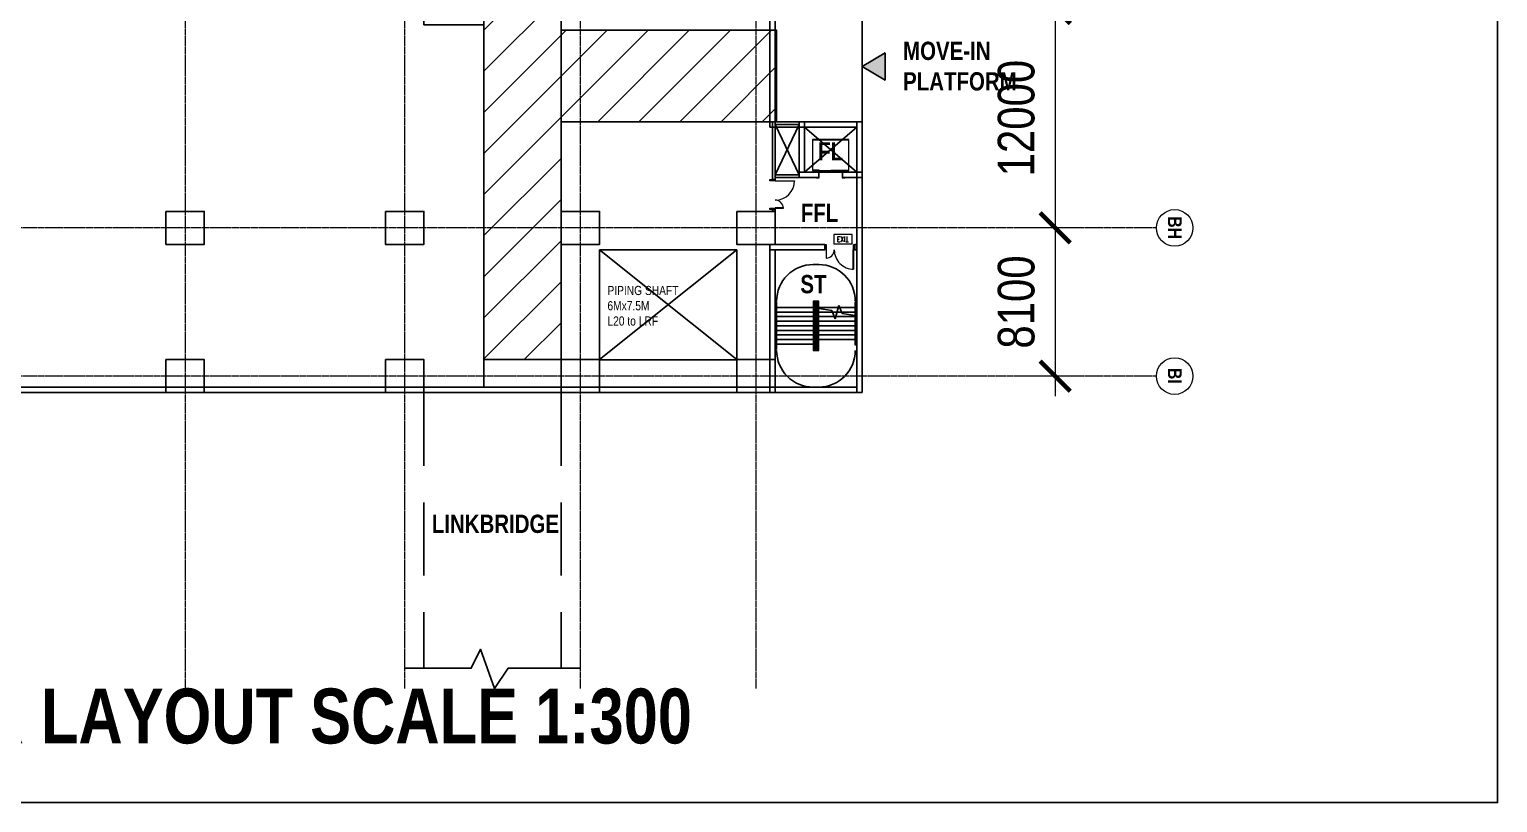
# Model space of a CAD drawing. Extents: x -15449 to 568150, y -1239737 to 53667.
# Drawn here: x 487903 to 568150, y -175944 to -133685 of the extents above; entities that cross this region are included whole.
import ezdxf

# ---------------------------------------------------------------- set-up
doc = ezdxf.new("R2010")
doc.units = 0
doc.header["$LTSCALE"] = 8
doc.linetypes.add('IDA - Grid Line', pattern=[3500, 2000, -500, 500, -500])
doc.linetypes.add('IDA - Hidden 2-1', pattern=[750, 500, -250])
doc.layers.get('0').update_dxf_attribs({"color": 1, "linetype": 'CONTINUOUS'})
doc.layers.get('Defpoints').update_dxf_attribs({"linetype": 'CONTINUOUS'})
for name, color, linetype in [('00-MEP Layout', 7, 'CONTINUOUS'), ('000_CTCI_CSA', 7, 'CONTINUOUS'), ('A-RC WALL', 7, 'CONTINUOUS')]:
    doc.layers.add(name, color=color, linetype=linetype)
for name, color, linetype, lineweight, true_color in [('A-_--------_-D0-2', 4, 'CONTINUOUS', 18, 0x00ffff), ('A-_RALG----_E1-1', 4, 'CONTINUOUS', 9, 0x00ffff), ('A-_RALG----_E3-1', 4, 'CONTINUOUS', 9, 0x00ffff)]:
    doc.layers.add(name, color=color, linetype=linetype, lineweight=lineweight, true_color=true_color)
for name, color, linetype, lineweight in [('A-_ANOTGRID_E', 7, 'CONTINUOUS', 9), ('A-_DOOR----_E', 7, 'CONTINUOUS', 9), ('A-ANOT----_D', 7, 'CONTINUOUS', 9)]:
    doc.layers.add(name, color=color, linetype=linetype, lineweight=lineweight)
doc.styles.add('Arial Narrow', font='ARIALN.TTF', dxfattribs={"height": 0.2})
doc.styles.add('Arial Narrow_B', font='ARIALNB.TTF', dxfattribs={"height": 750})
doc.styles.add('Site Area', font='arial.ttf', dxfattribs={"width": 0.8})
doc.styles.get("Standard").update_dxf_attribs({"font": 'arial.ttf', "width": 0.8})
doc.dimstyles.new('probe phase 2', dxfattribs={"dimscale": 1100, "dimtxt": 2000, "dimasz": 1.5, "dimexe": 1, "dimexo": 1, "dimgap": 1, "dimtad": 1, "dimdec": 0, "dimzin": 3, "dimdsep": 46, "dimtxsty": 'Arial Narrow', "dimblk": 'X-F10A-LAY-S0-00-ASITE-002$0$_ArchTick', "dimcen": 0, "dimdle": 1, "dimclrd": 256, "dimclre": 256, "dimclrt": 256, "dimadec": 0, "dimazin": 0, "dimtfac": 0.5, "dimtdec": 0, "dimtix": 1, "dimtmove": 2, "dimatfit": 3, "dimfxl": 1, "dimtolj": 1, "dimtzin": 15, "dimlwd": -1, "dimlwe": -1, "dimarcsym": 0})

# ---------------------------------------------------------------- blocks, each defined once
blk = doc.blocks.new('Grid - 4 mm Dia-18759-PH2 LEVEL 3 PROBE')
at = {"layer": 'A-_ANOTGRID_E'}
blk.add_circle((0, 0), 4, dxfattribs=at)
blk = doc.blocks.new('X-F10A-LAY-S0-00-ASITE-002$0$_ArchTick')
at = {"color": 0, "linetype": 'ByBlock', "const_width": 0.15}
blk.add_lwpolyline([(-0.5, -0.5), (0.5, 0.5)], dxfattribs=at)
blk = doc.blocks.new('*D392')
at = {"layer": 'A-ANOT----_D', "transparency": 16777216}
for p, q in [((24149, -82139), (24149, -96339)), ((24703, -83239), (23049, -83239)), ((24703, -95239), (23049, -95239))]:
    blk.add_line(p, q, dxfattribs=at)
at = {"layer": 'Defpoints', "color": 0, "transparency": 16777216}
for p in [(25803, -83239), (24149, -95239), (25803, -95239, 0)]:
    blk.add_point(p, dxfattribs=at)
at = {"layer": 'A-ANOT----_D', "transparency": 16777216, "xscale": 1650, "yscale": 1650, "zscale": 1650}
for p, rotation in [((24149, -83239), 90), ((24149, -95239), 270)]:
    blk.add_blockref('X-F10A-LAY-S0-00-ASITE-002$0$_ArchTick', p, dxfattribs=dict(at, rotation=rotation))
at = {"layer": 'A-ANOT----_D', "transparency": 16777216, "insert": (22028, -89239), "char_height": 2000, "width": 8231.19, "attachment_point": 5, "rotation": 90, "style": 'Arial Narrow'}
blk.add_mtext('\\A1;12000', dxfattribs=at)
blk = doc.blocks.new('*D393')
at = {"layer": 'A-ANOT----_D', "transparency": 16777216}
for p, q in [((24149, -94139), (24149, -104439)), ((24703, -95239), (23049, -95239)), ((24703, -103339), (23049, -103339))]:
    blk.add_line(p, q, dxfattribs=at)
at = {"layer": 'Defpoints', "color": 0, "transparency": 16777216}
for p in [(25803, -95239), (24149, -103339), (25803, -103339, 0)]:
    blk.add_point(p, dxfattribs=at)
at = {"layer": 'A-ANOT----_D', "transparency": 16777216, "xscale": 1650, "yscale": 1650, "zscale": 1650}
for p, rotation in [((24149, -95239), 90), ((24149, -103339), 270)]:
    blk.add_blockref('X-F10A-LAY-S0-00-ASITE-002$0$_ArchTick', p, dxfattribs=dict(at, rotation=rotation))
at = {"layer": 'A-ANOT----_D', "transparency": 16777216, "insert": (22028, -99289), "char_height": 2000, "width": 8231.19, "attachment_point": 5, "rotation": 90, "style": 'Arial Narrow'}
blk.add_mtext('\\A1;8100', dxfattribs=at)
blk = doc.blocks.new('column grid')
at = {"color": 252, "elevation": 0}
for points in [[(-24454.4, -94338.8), (-22354.4, -94338.8), (-22354.4, -96138.8), (-24454.4, -96138.8)], [(-12454.4, -94338.8), (-10354.4, -94338.8), (-10354.4, -96138.8), (-12454.4, -96138.8)], [(-2854.4, -94338.8), (-754.4, -94338.8), (-754.4, -96138.8), (-2854.4, -96138.8)], [(6745.6, -94338.8), (8845.6, -94338.8), (8845.6, -96138.8), (6745.6, -96138.8)], [(-24454.4, -102438.8), (-22354.4, -102438.8), (-22354.4, -104238.8), (-24454.4, -104238.8)], [(-12454.4, -102438.8), (-10354.4, -102438.8), (-10354.4, -104238.8), (-12454.4, -104238.8)], [(-2854.4, -102438.8), (-754.4, -102438.8), (-754.4, -104238.8), (-2854.4, -104238.8)], [(6745.6, -102438.8), (8845.6, -102438.8), (8845.6, -104238.8), (6745.6, -104238.8)]]:
    blk.add_lwpolyline(points, close=True, dxfattribs=at)
at = {"layer": 'A-_ANOTGRID_E', "color": 8, "linetype": 'IDA - Grid Line', "ltscale": 0.005, "true_color": 0x808080}
for p, q in [((-23404.4, 9427, 0), (-23404.4, -120414.2, 0)), ((-11404.4, 9427, 0), (-11404.4, -120414.2, 0)), ((-1804.4, 9427, 0), (-1804.4, -120414.2, 0)), ((7795.6, 9427, 0), (7795.6, -120414.2, 0)), ((29680.4, -95238.8, 0), (-104784.6, -95238.8, 0)), ((29680.4, -103338.8, 0), (-104784.6, -103338.8, 0))]:
    blk.add_line(p, q, dxfattribs=at)
at = {"layer": 'Defpoints', "color": 2, "elevation": 0}
blk.add_lwpolyline([(-127418.5, 34485), (48331.5, 34485), (48331.5, -126648), (-127418.5, -126648)], close=True, dxfattribs=at)
at = {"layer": 'A-_ANOTGRID_E', "xscale": 250.0000000000003, "yscale": 250.0000000000003, "zscale": 250.0000000000003, "rotation": 90}
for p in [(30680.4, -95238.8, 0), (30680.4, -103338.8, 0)]:
    blk.add_blockref('Grid - 4 mm Dia-18759-PH2 LEVEL 3 PROBE', p, dxfattribs=at)
at = {"layer": 'A-_ANOTGRID_E', "char_height": 750, "attachment_point": 1, "rotation": 270, "style": 'Arial Narrow_B'}
for s, insert, width in [('BH', (31064.6, -94602.8, 0), 1523.206), ('BI', (31064.6, -102892.8, 0), 1062.236)]:
    blk.add_mtext(s, dxfattribs=dict(at, insert=insert, width=width))
at = {"layer": 'A-ANOT----_D'}
for base, p1, p2, picture, middle in [((24148.9, -95238.8, 0), (25803.4, -83238.8, 0), (25803.4, -95238.8, 0), '*D392', (22027.7, -89238.8, 0)), ((24148.9, -103338.8, 0), (25803.4, -95238.8, 0), (25803.4, -103338.8, 0), '*D393', (22027.7, -99288.8, 0))]:
    dim = blk.add_linear_dim(base=base, p1=p1, p2=p2, angle=90, dimstyle='probe phase 2', dxfattribs=at)
    dim.commit()
    dim.dimension.update_dxf_attribs({"geometry": picture, "text_midpoint": middle})
blk = doc.blocks.new('CTCI_Building Footprint and Grid')
at = {"color": 8}
for p, q in [((1996497, -955472, 0), (1996347, -955472, 0)), ((1996347, -955472, 0), (1996347, -958622, 0)), ((1996497, -958622, 0), (1996497, -955472, 0)), ((1996497, -955472, 0), (1996497, -955622, 0)), ((1997807, -955472, 0), (1996497, -955472, 0)), ((1996497, -955622, 0), (1997807, -958372, 0)), ((1996497, -958372, 0), (1997807, -955622, 0)), ((1996497, -955622, 0), (1997807, -955622, 0)), ((1997807, -955472, 0), (1998107, -955472, 0)), ((1997807, -958222, 0), (1997807, -955472, 0)), ((1997807, -955622, 0), (1997807, -955472, 0)), ((2000957, -955472, 0), (1998107, -955472, 0)), ((1998107, -955472, 0), (1998107, -955772, 0)), ((1998107, -955472, 0), (1998107, -958222, 0)), ((2000957, -955772, 0), (2000957, -955472, 0)), ((2000957, -955472, 0), (2001257, -955472, 0)), ((2000957, -958222, 0), (2000957, -955472, 0)), ((2001257, -955472, 0), (2001257, -958222, 0)), ((1998107, -958222, 0), (2000957, -955772, 0)), ((1998107, -955772, 0), (2000957, -958222, 0)), ((1998107, -955772, 0), (2000957, -955772, 0)), ((1996347, -958622, 0), (1996497, -958622, 0)), ((1996497, -958372, 0), (1996497, -958522, 0)), ((1997807, -958372, 0), (1996497, -958372, 0)), ((1996497, -958522, 0), (1997807, -958522, 0)), ((1998882, -958222, 0), (1997807, -958222, 0)), ((1997807, -958222, 0), (1997807, -958522, 0)), ((1998107, -958222, 0), (1997807, -958222, 0)), ((1997807, -958522, 0), (1997807, -958372, 0)), ((1997807, -958522, 0), (1998882, -958522, 0)), ((1998882, -958522, 0), (1998882, -958222, 0)), ((2001257, -958222, 0), (2000182, -958222, 0)), ((2000182, -958222, 0), (2000182, -958522, 0)), ((2000182, -958522, 0), (2001257, -958522, 0)), ((2001257, -958222, 0), (2000957, -958222, 0)), ((2000957, -970272, 0), (2000957, -958522, 0)), ((2000957, -958522, 0), (2001257, -958522, 0)), ((2001257, -958522, 0), (2001257, -958222, 0)), ((2001257, -958522, 0), (2001257, -970272, 0)), ((1996497, -960272, 0), (1996347, -960272, 0)), ((1996347, -960272, 0), (1996347, -960372, 0)), ((1996347, -960372, 0), (1996497, -960372, 0)), ((1996497, -960372, 0), (1996497, -960272, 0)), ((1996197, -962472, 0), (1996197, -962172, 0)), ((1996197, -962172, 0), (1999207, -962172, 0)), ((1999207, -962472, 0), (1996197, -962472, 0)), ((1996197, -962472, 0), (1996197, -970272, 0)), ((1996497, -962472, 0), (1996197, -962472, 0)), ((1996497, -970272, 0), (1996497, -962472, 0)), ((1999207, -962172, 0), (1999207, -962472, 0)), ((2000957, -962172, 0), (2000857, -962172, 0)), ((2000857, -962172, 0), (2000857, -962472, 0)), ((2000857, -962472, 0), (2000957, -962472, 0)), ((2000957, -962472, 0), (2000957, -962172, 0)), ((1998577, -963272, 0), (1998877, -963272, 0)), ((1998877, -965272, 0), (1998577, -965272, 0)), ((1996497, -965622, 0), (1996537, -965622, 0)), ((1996497, -965872, 0), (1996537, -965872, 0)), ((1996497, -966122, 0), (1996537, -966122, 0)), ((1996577, -965622, 0), (1998577, -965622, 0)), ((1996577, -965872, 0), (1998577, -965872, 0)), ((1996577, -966122, 0), (1998577, -966122, 0)), ((2000877, -965622, 0), (1998877, -965622, 0)), ((1998877, -965671, 0), (1999587, -965794, 0)), ((2000877, -965872, 0), (1998877, -965872, 0)), ((2000877, -966122, 0), (1998877, -966122, 0)), ((1999587, -965794, 0), (1999780, -966234, 0)), ((1999810, -966122, 0), (1999730, -966122, 0)), ((1999780, -966234, 0), (1999974, -965510, 0)), ((2000132, -965872, 0), (1999877, -965872, 0)), ((2000023, -965622, 0), (1999944, -965622, 0)), ((1999974, -965510, 0), (2000166, -965949, 0)), ((2000166, -965949, 0), (2000877, -966051, 0)), ((2000957, -965622, 0), (2000917, -965622, 0)), ((2000957, -965872, 0), (2000917, -965872, 0)), ((2000917, -966062, 0), (2000957, -966073, 0)), ((2000957, -966122, 0), (2000917, -966122, 0)), ((1996497, -966372, 0), (1996537, -966372, 0)), ((1996497, -966622, 0), (1996537, -966622, 0)), ((1996497, -966872, 0), (1996537, -966872, 0)), ((1996577, -966372, 0), (1998577, -966372, 0)), ((1996577, -966622, 0), (1998577, -966622, 0)), ((1996577, -966872, 0), (1998577, -966872, 0)), ((2000877, -966372, 0), (1998877, -966372, 0)), ((2000877, -966622, 0), (1998877, -966622, 0)), ((2000877, -966872, 0), (1998877, -966872, 0)), ((2000957, -966372, 0), (2000917, -966372, 0)), ((2000957, -966622, 0), (2000917, -966622, 0)), ((2000957, -966872, 0), (2000917, -966872, 0)), ((1996497, -967122, 0), (1996537, -967122, 0)), ((1996497, -967372, 0), (1996537, -967372, 0)), ((1996497, -967622, 0), (1996537, -967622, 0)), ((1996577, -967122, 0), (1998577, -967122, 0)), ((1996577, -967372, 0), (1998577, -967372, 0)), ((1996577, -967622, 0), (1998577, -967622, 0)), ((2000877, -967122, 0), (1998877, -967122, 0)), ((2000877, -967372, 0), (1998877, -967372, 0)), ((2000957, -967122, 0), (2000917, -967122, 0)), ((2000957, -967372, 0), (2000917, -967372, 0)), ((1998577, -967972, 0), (1998877, -967972, 0)), ((1998877, -967972, 0), (1998577, -967972, 0)), ((2000957, -969972, 0), (1996497, -969972, 0)), ((1996497, -969972, 0), (1996497, -970272, 0)), ((1998577, -969972, 0), (1998877, -969972, 0)), ((2000957, -970272, 0), (2000957, -969972, 0)), ((1996197, -970272, 0), (1996497, -970272, 0)), ((1996497, -970272, 0), (2000957, -970272, 0)), ((2001257, -970272, 0), (2000957, -970272, 0))]:
    blk.add_line(p, q, dxfattribs=at)
for centre, start, end in [((1998577, -965272, 0), 90, 180), ((1998877, -965272, 0), 0, 90), ((1998577, -967972, 0), 180, 270), ((1998877, -967972, 0), 270, 0)]:
    blk.add_arc(centre, 2000, start, end, dxfattribs=at)
at = {"layer": '000_CTCI_CSA', "color": 8}
for p, q in [((1996497, -936373, 0), (1996497, -955472, 0)), ((1996197, -936673, 0), (1996197, -955772, 0)), ((1996497, -955472, 0), (2001257, -955472, 0)), ((2001257, -955472, 0), (2001257, -970272, 0)), ((1996197, -955772, 0), (2000957, -955772, 0)), ((2000957, -955772, 0), (2000957, -969972, 0)), ((2000957, -969972, 0), (1927496, -969972, 0)), ((2001257, -970272, 0), (1927196, -970272, 0))]:
    blk.add_line(p, q, dxfattribs=at)
at = {"layer": 'A-_--------_-D0-2', "color": 8}
for p, q in [((2000707, -961639), (1999707, -961639)), ((1999707, -961639), (1999707, -962139)), ((1999707, -962139), (2000707, -962139)), ((1999917, -961739), (2000047, -961739)), ((1999917, -962039), (1999917, -961739)), ((1999917, -961896), (1999997, -961896)), ((1999917, -962039), (2000047, -962039)), ((2000237, -962039), (2000097, -961739)), ((2000097, -962039), (2000237, -961739)), ((2000306, -962039), (2000306, -961739)), ((2000357, -962039), (2000496, -962039)), ((2000426, -962039), (2000426, -961739)), ((2000707, -962139), (2000707, -961639))]:
    blk.add_line(p, q, dxfattribs=at)
at = {"layer": 'A-_DOOR----_E', "color": 8}
for p, q in [((1998532, -956442, 0), (1998532, -958142, 0)), ((2000532, -956442, 0), (1998532, -956442, 0)), ((1998557, -956467, 0), (2000507, -956467, 0)), ((1998557, -958117, 0), (1998557, -956467, 0)), ((2000507, -956467, 0), (2000507, -958117, 0)), ((2000532, -958142, 0), (2000532, -956442, 0)), ((1998532, -958142, 0), (1998902, -958142, 0)), ((1998902, -958117, 0), (1998557, -958117, 0)), ((1998882, -958142, 0), (1999532, -958142, 0)), ((1998902, -958142, 0), (1998902, -958117, 0)), ((2000182, -958142, 0), (1999532, -958142, 0)), ((2000162, -958117, 0), (2000507, -958117, 0)), ((2000162, -958142, 0), (2000162, -958117, 0)), ((2000507, -958142, 0), (2000162, -958142, 0)), ((2000162, -958142, 0), (2000532, -958142, 0)), ((1996197, -958622, 0), (1996497, -958622, 0)), ((1996197, -958692, 0), (1996197, -958622, 0)), ((1996497, -958692, 0), (1996197, -958692, 0)), ((1996497, -958622, 0), (1996497, -958692, 0)), ((1996497, -958724, 0), (1996497, -958692, 0)), ((1996497, -958692, 0), (1997557, -958692, 0)), ((1997557, -958724, 0), (1996497, -958724, 0)), ((1997557, -958692, 0), (1997557, -958724, 0)), ((1998752, -958522, 0), (1998752, -958537, 0)), ((1998752, -958537, 0), (1998752, -958522, 0)), ((1998757, -958542, 0), (1998897, -958542, 0)), ((2000262, -958207, 0), (1998802, -958207, 0)), ((1998802, -958207, 0), (1998802, -958217, 0)), ((1998902, -958217, 0), (1998802, -958217, 0)), ((1998802, -958217, 0), (1998802, -958222, 0)), ((1999532, -958167, 0), (1998882, -958167, 0)), ((1998882, -958182, 0), (1999530, -958182, 0)), ((1999530, -958207, 0), (1998882, -958207, 0)), ((1998901, -958222, 0), (2000162, -958222, 0)), ((1998902, -958537, 0), (1998902, -958217, 0)), ((1999532, -958167, 0), (2000182, -958167, 0)), ((1999534, -958182, 0), (2000182, -958182, 0)), ((2000182, -958207, 0), (1999534, -958207, 0)), ((2000262, -958217, 0), (2000162, -958217, 0)), ((2000162, -958217, 0), (2000162, -958537, 0)), ((2000167, -958542, 0), (2000307, -958542, 0)), ((2000262, -958217, 0), (2000262, -958207, 0)), ((2000262, -958222, 0), (2000262, -958217, 0)), ((2000312, -958537, 0), (2000312, -958522, 0)), ((2000312, -958522, 0), (2000312, -958537, 0)), ((1996197, -960202, 0), (1996497, -960202, 0)), ((1996197, -960272, 0), (1996197, -960202, 0)), ((1996497, -960272, 0), (1996197, -960272, 0)), ((1996947, -960170, 0), (1996497, -960170, 0)), ((1996497, -960170, 0), (1996497, -960202, 0)), ((1996497, -960202, 0), (1996947, -960202, 0)), ((1996497, -960202, 0), (1996497, -960272, 0)), ((1996947, -960202, 0), (1996947, -960170, 0)), ((1999207, -962172, 0), (1999277, -962172, 0)), ((1999207, -962472, 0), (1999207, -962172, 0)), ((1999277, -962472, 0), (1999207, -962472, 0)), ((1999277, -962172, 0), (1999277, -962472, 0)), ((1999277, -962472, 0), (1999277, -962922, 0)), ((1999309, -962472, 0), (1999277, -962472, 0)), ((1999277, -962922, 0), (1999309, -962922, 0)), ((1999309, -962922, 0), (1999309, -962472, 0)), ((2000755, -962472, 0), (2000787, -962472, 0)), ((2000755, -963532, 0), (2000755, -962472, 0)), ((2000787, -962172, 0), (2000857, -962172, 0)), ((2000787, -962472, 0), (2000787, -962172, 0)), ((2000787, -962472, 0), (2000787, -963532, 0)), ((2000857, -962472, 0), (2000787, -962472, 0)), ((2000857, -962172, 0), (2000857, -962472, 0)), ((2000787, -963532, 0), (2000755, -963532, 0))]:
    blk.add_line(p, q, dxfattribs=at)
for centre, radius, start, end in [((1996497, -958692, 0), 1060, 270.00004, 0.00004), ((1996497, -958692, 0), 1060, 270.00004, 0.00004), ((1998757, -958537, 0), 5, 180, 270), ((1998757, -958537, 0), 5, 180, 255), ((1998897, -958537, 0), 5, 270, 0), ((2000167, -958537, 0), 5, 180, 270), ((2000307, -958537, 0), 5, 270, 0), ((2000307, -958537, 0), 5, 285, 0), ((1996497, -960202, 0), 450, 0.00004, 90.00004), ((1996497, -960202, 0), 450, 0.00004, 90.00004), ((1999277, -962472, 0), 450, 270.00004, 0.00004), ((1999277, -962472, 0), 450, 270.00004, 0.00004), ((2000787, -962472, 0), 1060, 180.00004, 270.00004), ((2000787, -962472, 0), 1060, 180.00004, 270.00004)]:
    blk.add_arc(centre, radius, start, end, dxfattribs=at)
at = {"layer": 'A-_RALG----_E1-1', "color": 8}
for p, q in [((1996537, -965321, 0), (1996577, -965321, 0)), ((1996537, -965321, 0), (1996537, -965371, 0)), ((1996577, -965321, 0), (1996577, -965371, 0)), ((2000917, -965322, 0), (2000877, -965322, 0)), ((2000877, -965622, 0), (2000877, -965322, 0)), ((2000917, -965622, 0), (2000917, -965322, 0)), ((1996537, -965371, 0), (1996537, -967621, 0)), ((1996577, -965371, 0), (1996577, -967621, 0)), ((2000877, -966051, 0), (2000877, -965622, 0)), ((2000877, -966051, 0), (2000917, -966062, 0)), ((2000877, -967622, 0), (2000877, -966051, 0)), ((2000917, -966062, 0), (2000917, -965622, 0)), ((2000917, -967622, 0), (2000917, -966062, 0)), ((1996537, -967621, 0), (1996537, -967921, 0)), ((1996577, -967621, 0), (1996577, -967921, 0)), ((2000877, -967672, 0), (2000877, -967622, 0)), ((2000917, -967672, 0), (2000877, -967672, 0)), ((2000917, -967672, 0), (2000917, -967622, 0)), ((1996537, -967921, 0), (1996577, -967921, 0))]:
    blk.add_line(p, q, dxfattribs=at)
at = {"layer": 'A-_RALG----_E3-1', "color": 8}
for p, q in [((1998577, -965272, 0), (1998577, -965372, 0)), ((1998877, -965272, 0), (1998577, -965272, 0)), ((1998602, -965297, 0), (1998602, -965372, 0)), ((1998852, -965297, 0), (1998602, -965297, 0)), ((1998652, -965347, 0), (1998652, -965372, 0)), ((1998802, -965347, 0), (1998652, -965347, 0)), ((1998677, -965347, 0), (1998677, -965372, 0)), ((1998777, -965622, 0), (1998777, -965347, 0)), ((1998802, -965622, 0), (1998802, -965347, 0)), ((1998852, -965622, 0), (1998852, -965297, 0)), ((1998877, -965622, 0), (1998877, -965272, 0)), ((1998577, -965372, 0), (1998577, -965622, 0)), ((1998577, -965622, 0), (1998577, -967622, 0)), ((1998602, -965372, 0), (1998602, -965622, 0)), ((1998602, -965622, 0), (1998602, -967622, 0)), ((1998652, -965372, 0), (1998652, -965622, 0)), ((1998652, -965622, 0), (1998652, -967622, 0)), ((1998677, -965372, 0), (1998677, -965622, 0)), ((1998677, -965622, 0), (1998677, -967622, 0)), ((1998802, -965622, 0), (1998777, -965622, 0)), ((1998777, -965671, 0), (1998777, -965622, 0)), ((1998777, -965622, 0), (1998802, -965622, 0)), ((1998777, -965671, 0), (1998802, -965671, 0)), ((1998777, -967622, 0), (1998777, -965671, 0)), ((1998777, -965671, 0), (1998802, -965671, 0)), ((1998777, -967622, 0), (1998777, -965671, 0)), ((1998807, -965622, 0), (1998802, -965622, 0)), ((1998802, -965671, 0), (1998802, -965622, 0)), ((1998802, -965622, 0), (1998807, -965622, 0)), ((1998802, -965671, 0), (1998807, -965671, 0)), ((1998802, -965671, 0), (1998807, -965671, 0)), ((1998802, -965671, 0), (1998807, -965671, 0)), ((1998802, -967622, 0), (1998802, -965671, 0)), ((1998802, -965671, 0), (1998807, -965671, 0)), ((1998802, -965671, 0), (1998807, -965671, 0)), ((1998802, -965671, 0), (1998807, -965671, 0)), ((1998802, -967622, 0), (1998802, -965671, 0)), ((1998852, -965622, 0), (1998847, -965622, 0)), ((1998847, -965622, 0), (1998852, -965622, 0)), ((1998847, -965671, 0), (1998852, -965671, 0)), ((1998847, -965671, 0), (1998852, -965671, 0)), ((1998847, -965671, 0), (1998852, -965671, 0)), ((1998847, -965671, 0), (1998852, -965671, 0)), ((1998847, -965671, 0), (1998852, -965671, 0)), ((1998847, -965671, 0), (1998852, -965671, 0)), ((1998877, -965622, 0), (1998852, -965622, 0)), ((1998852, -965671, 0), (1998852, -965622, 0)), ((1998852, -965622, 0), (1998877, -965622, 0)), ((1998852, -965671, 0), (1998877, -965671, 0)), ((1998852, -967622, 0), (1998852, -965671, 0)), ((1998852, -965671, 0), (1998877, -965671, 0)), ((1998852, -967622, 0), (1998852, -965671, 0)), ((1998877, -965671, 0), (1998877, -965622, 0)), ((1998877, -967622, 0), (1998877, -965671, 0)), ((1998877, -967622, 0), (1998877, -965671, 0)), ((1998577, -967622, 0), (1998602, -967622, 0)), ((1998577, -967622, 0), (1998577, -967972, 0)), ((1998602, -967622, 0), (1998577, -967622, 0)), ((1998577, -967622, 0), (1998577, -967972, 0)), ((1998602, -967622, 0), (1998577, -967622, 0)), ((1998602, -967622, 0), (1998607, -967622, 0)), ((1998602, -967622, 0), (1998602, -967947, 0)), ((1998607, -967622, 0), (1998602, -967622, 0)), ((1998602, -967622, 0), (1998602, -967947, 0)), ((1998607, -967622, 0), (1998602, -967622, 0)), ((1998647, -967622, 0), (1998652, -967622, 0)), ((1998652, -967622, 0), (1998647, -967622, 0)), ((1998652, -967622, 0), (1998647, -967622, 0)), ((1998652, -967622, 0), (1998677, -967622, 0)), ((1998677, -967622, 0), (1998652, -967622, 0)), ((1998652, -967622, 0), (1998652, -967897, 0)), ((1998677, -967622, 0), (1998652, -967622, 0)), ((1998652, -967622, 0), (1998652, -967897, 0)), ((1998677, -967622, 0), (1998677, -967897, 0)), ((1998677, -967622, 0), (1998677, -967897, 0)), ((1998777, -967897, 0), (1998777, -967622, 0)), ((1998777, -967897, 0), (1998777, -967622, 0)), ((1998802, -967897, 0), (1998802, -967622, 0)), ((1998802, -967897, 0), (1998802, -967622, 0)), ((1998852, -967947, 0), (1998852, -967622, 0)), ((1998852, -967947, 0), (1998852, -967622, 0)), ((1998877, -967972, 0), (1998877, -967622, 0)), ((1998877, -967972, 0), (1998877, -967622, 0)), ((1998577, -967972, 0), (1998877, -967972, 0)), ((1998577, -967972, 0), (1998877, -967972, 0)), ((1998602, -967947, 0), (1998852, -967947, 0)), ((1998602, -967947, 0), (1998852, -967947, 0)), ((1998652, -967897, 0), (1998802, -967897, 0)), ((1998652, -967897, 0), (1998802, -967897, 0))]:
    blk.add_line(p, q, dxfattribs=at)
at = {"color": 252}
blk.add_blockref('column grid', (1987651, -866033, 0), dxfattribs=at)
at = {"color": 252, "char_height": 1000, "attachment_point": 1, "style": 'Site Area'}
for s, width, insert in [('{\\fArial|b1|i0|c0|p34;FL}', 1487.58, (1998843, -956587, 0)), ('{\\fArial|b1|i0|c0|p34;FFL}', 3027.31, (1997898, -959948, 0)), ('{\\fArial|b1|i0|c0|p34;ST}', 3027.31, (1997874, -963845, 0))]:
    blk.add_mtext_dynamic_manual_height_columns(s, width=width, gutter_width=24255, heights=[0], dxfattribs=dict(at, insert=insert))

msp = doc.modelspace()

# ---------------------------------------------------------------- hatches: boundary and pattern name
at = {"true_color": 0x808080}
h = msp.add_hatch(dxfattribs=at)
h.set_pattern_fill('ANSI31', color=8, scale=500)
h.set_pattern_definition([(45, (604458.7, 1594628), (-1122.532, 1122.532), [])])
h.paths.add_polyline_path([(439563.6678, -71635.5634), (449163.6678, -71635.5634), (449163.6678, -64835.5634), (439563.6678, -64835.5634)])
h.paths.add_polyline_path([(443663.6678, -71785.5634), (449163.6678, -71785.5634), (449163.6678, -85735.5634), (443663.6678, -85735.5634)])
h.paths.add_polyline_path([(443663.6678, -85735.5634), (516963.6678, -85735.5634), (516963.6678, -89335.5634), (443663.6678, -89335.5634)])
h.paths.add_polyline_path([(516963.6678, -109735.5634), (479764.1147, -109735.5634), (479764.1147, -112577.0636), (516963.6678, -112577.0636)])
h.paths.add_polyline_path([(516963.6678, -109735.5634), (512732.942, -109735.5634), (512732.942, -89335.5634), (516963.6678, -89335.5634)])
h.paths.add_polyline_path([(513694.3937, -131635.5634), (509463.6678, -131635.5634), (509463.6678, -112577.0636), (513694.3937, -112577.0636)])
h.paths.add_polyline_path([(516963.6678, -151735.5634), (512750.2089, -151735.5634), (512750.2089, -121735.5634), (516963.6678, -121735.5634)])
h.paths.add_polyline_path([(528738.6678, -138735.7501), (516963.6678, -138735.7501), (516963.6678, -133735.5634), (528738.6678, -133735.5634)])
at = {"layer": 'A-RC WALL', "true_color": 0x808080}
h = msp.add_hatch(color=8, dxfattribs=at)
h.dxf.hatch_style = 1
h.paths.add_polyline_path([(534674.2839, -134960.2641), (534674.283, -136460.2641), (533424.1086, -135710.2641)])

# ---------------------------------------------------------------- linework, layer by layer
at = {"color": 8, "true_color": 0x808080, "elevation": 0}
for points in [[(516963.6678, -151735.5634), (512750.2089, -151735.5634), (512750.2089, -121735.5634), (516963.6678, -121735.5634)], [(533424.1086, -132685.1709), (528664.1147, -132685.1709), (528664.1147, -138735.3574), (533424.1085, -138735.3574)], [(528738.6678, -138735.7501), (516963.6678, -138735.7501), (516963.6678, -133735.5634), (528738.6678, -133735.5634)], [(519063.6678, -145741.8138), (526563.6678, -145735.5634), (526563.6678, -151741.8138), (519063.6678, -151741.8138)]]:
    msp.add_lwpolyline(points, close=True, dxfattribs=at)
msp.add_lwpolyline([(534674.2839, -134960.2641), (534674.283, -136460.2641), (533424.1086, -135710.2641), (534674.2839, -134960.2641)], dxfattribs=at)
at = {"layer": '00-MEP Layout', "color": 8, "linetype": 'IDA - Grid Line', "true_color": 0x808080}
for p, q in [((519063.6678, -145735.5634, 0), (526563.6678, -151735.5634, 0)), ((519063.6678, -151735.5634, 0), (526563.6678, -145735.5634, 0))]:
    msp.add_line(p, q, dxfattribs=at)
at = {"layer": '000_CTCI_CSA', "color": 8, "linetype": 'IDA - Hidden 2-1', "true_color": 0x808080}
for p, q in [((509464.1147, -153535.3559, 0), (509464.1147, -168596.2045, 0)), ((516964.1147, -153535.4233, 0), (516964.1147, -168596.65, 0))]:
    msp.add_line(p, q, dxfattribs=at)
at = {"layer": '000_CTCI_CSA', "color": 8, "ltscale": 0.1, "true_color": 0x808080, "elevation": 0}
msp.add_lwpolyline([(479764.1147, -112577.0636), (509463.6678, -112577.0636), (509463.6678, -133434.7793), (512750.2089, -133434.7793), (512750.2092, -153234.7791), (483364.1147, -153234.7791), (483364.1147, -143635.4228), (479763.9769, -143635.4228), (479764.1147, -112577.0636)], dxfattribs=at)
at = {"layer": '000_CTCI_CSA', "color": 8, "true_color": 0x808080, "elevation": 0}
msp.add_lwpolyline([(508414.1147, -168596.65), (512054.6147, -168596.65), (512564.6147, -167558.65), (513321.6147, -169714.65), (514066.6147, -168596.65), (518014.1147, -168596.65)], dxfattribs=at)
at = {"layer": 'Defpoints', "color": 2}
msp.add_lwpolyline([(392400, -14811), (568150, -14811), (568150, -175944), (392400, -175944)], close=True, dxfattribs=at)

# ---------------------------------------------------------------- block references
at = {"layer": '000_CTCI_CSA', "color": 2}
msp.add_blockref('CTCI_Building Footprint and Grid', (-1467832.5298, 816737), dxfattribs=at)

# ---------------------------------------------------------------- texts
at = {"color": 8, "true_color": 0x808080, "attachment_point": 1, "style": 'Site Area'}
for s, width, insert, char_height in [('{\\fArial|b1|i0|c0|p34;MOVE-IN PLATFORM}', 3359.303324, (535656.1669, -134358), 1000), ('{\\fArial|b1|i0|c0|p34;LINKBRIDGE}', 3027.311787, (509900.5691, -160205.5025, 0), 1000), ('{\\fArial|b1|i0|c0|p34;F10E2  L20 RAISED FLOOR LAYOUT SCALE 1:300 }', 133992.306279, (443826.7092, -169710.1857, 0), 3000)]:
    msp.add_mtext_dynamic_manual_height_columns(s, width=width, gutter_width=24254.764, heights=[0], dxfattribs=dict(at, insert=insert, char_height=char_height))
at = {"layer": '00-MEP Layout', "color": 8, "true_color": 0x808080, "insert": (519498.3065, -147704.4567, 0), "char_height": 500, "attachment_point": 1}
msp.add_mtext_dynamic_manual_height_columns('PIPING SHAFT\\P6Mx7.5M\\PL20 to LRF', width=6465.837161, gutter_width=1, heights=[0], dxfattribs=at)

doc.saveas('drawing.dxf')
